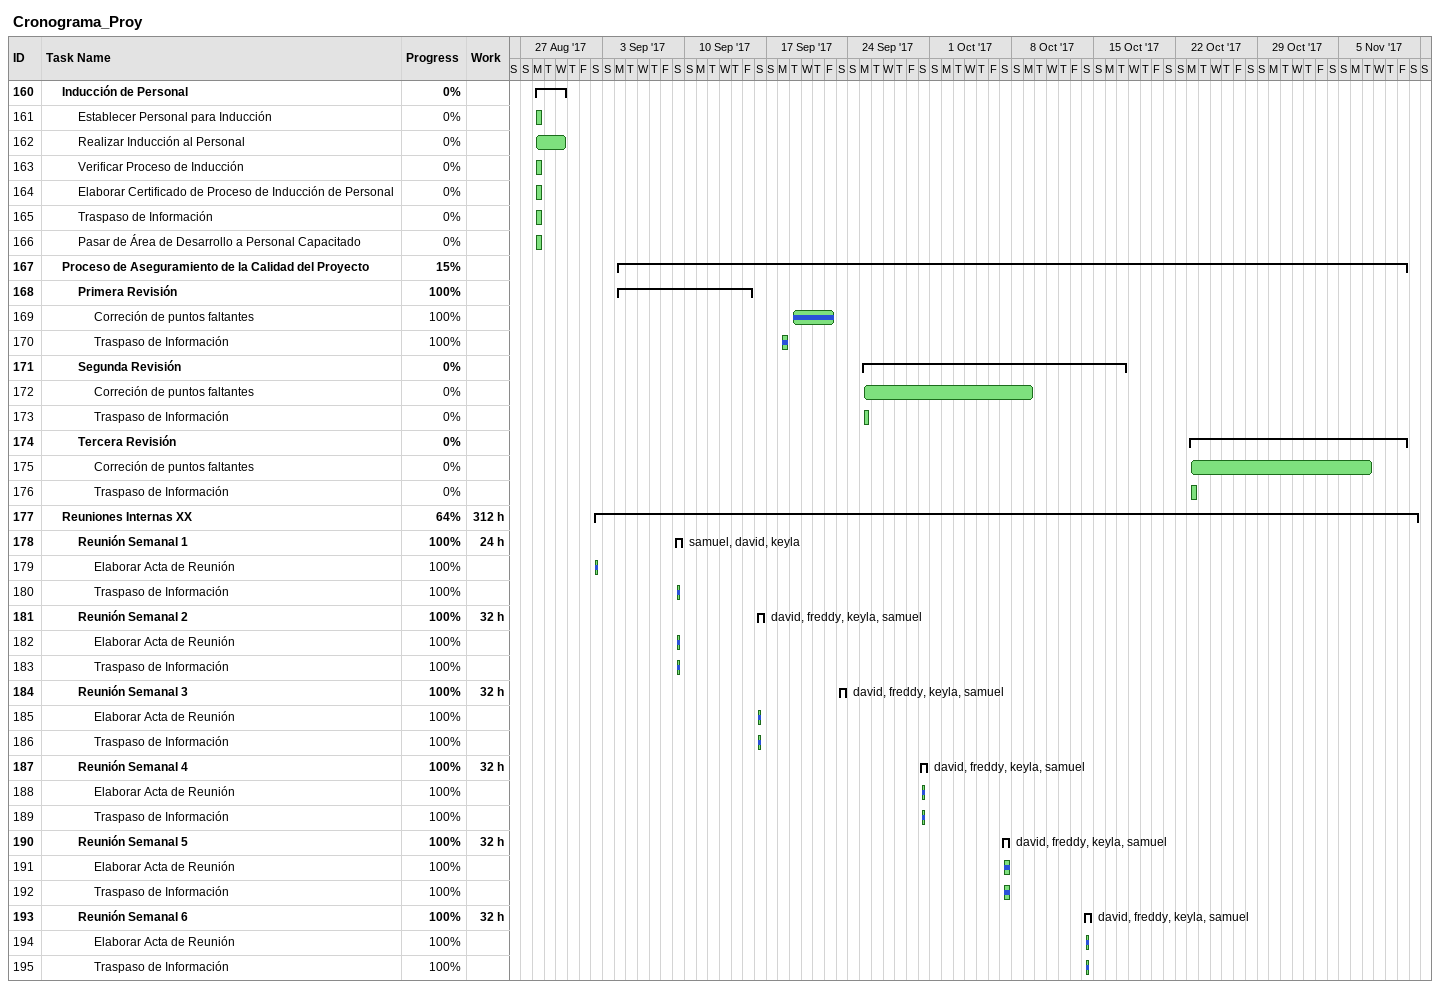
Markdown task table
Cronograma_Proy

| ID | Level | Task | Start | Finish | Resources | % complete | Work (h) |
|---|---|---|---|---|---|---|---|
| 160 | 2 | **Inducción de Personal** | 2017-08-28 | 2017-08-30 |  | 0 |  |
| 161 | 3 | Establecer Personal para Inducción | 2017-08-28 | 2017-08-28 |  | 0 |  |
| 162 | 3 | Realizar Inducción al Personal | 2017-08-28 | 2017-08-30 |  | 0 |  |
| 163 | 3 | Verificar Proceso de Inducción | 2017-08-28 | 2017-08-28 |  | 0 |  |
| 164 | 3 | Elaborar Certificado de Proceso de Inducción de Personal | 2017-08-28 | 2017-08-28 |  | 0 |  |
| 165 | 3 | Traspaso de Información | 2017-08-28 | 2017-08-28 |  | 0 |  |
| 166 | 3 | Pasar de Área de Desarrollo a Personal Capacitado | 2017-08-28 | 2017-08-28 |  | 0 |  |
| 167 | 2 | **Proceso de Aseguramiento de la Calidad del Proyecto** | 2017-09-04 | 2017-11-10 |  | 15 |  |
| 168 | 3 | **Primera Revisión** | 2017-09-04 | 2017-09-15 |  | 100 |  |
| 169 | 4 | Correción de puntos faltantes | 2017-09-19 | 2017-09-22 |  | 100 |  |
| 170 | 4 | Traspaso de Información | 2017-09-18 | 2017-09-18 |  | 100 |  |
| 171 | 3 | **Segunda Revisión** | 2017-09-25 | 2017-10-17 |  | 0 |  |
| 172 | 4 | Correción de puntos faltantes | 2017-09-25 | 2017-10-09 |  | 0 |  |
| 173 | 4 | Traspaso de Información | 2017-09-25 | 2017-09-25 |  | 0 |  |
| 174 | 3 | **Tercera Revisión** | 2017-10-23 | 2017-11-10 |  | 0 |  |
| 175 | 4 | Correción de puntos faltantes | 2017-10-23 | 2017-11-07 |  | 0 |  |
| 176 | 4 | Traspaso de Información | 2017-10-23 | 2017-10-23 |  | 0 |  |
| 177 | 2 | **Reuniones Internas XX** | 2017-09-02 | 2017-11-11 |  | 64 | 312 |
| 178 | 3 | **Reunión Semanal 1** | 2017-09-09 | 2017-09-09 | samuel, david, keyla | 100 | 24 |
| 179 | 4 | Elaborar Acta de Reunión | 2017-09-02 | 2017-09-02 |  | 100 |  |
| 180 | 4 | Traspaso de Información | 2017-09-09 | 2017-09-09 |  | 100 |  |
| 181 | 3 | **Reunión Semanal 2** | 2017-09-16 | 2017-09-16 | david, freddy, keyla, samuel | 100 | 32 |
| 182 | 4 | Elaborar Acta de Reunión | 2017-09-09 | 2017-09-09 |  | 100 |  |
| 183 | 4 | Traspaso de Información | 2017-09-09 | 2017-09-09 |  | 100 |  |
| 184 | 3 | **Reunión Semanal 3** | 2017-09-23 | 2017-09-23 | david, freddy, keyla, samuel | 100 | 32 |
| 185 | 4 | Elaborar Acta de Reunión | 2017-09-16 | 2017-09-16 |  | 100 |  |
| 186 | 4 | Traspaso de Información | 2017-09-16 | 2017-09-16 |  | 100 |  |
| 187 | 3 | **Reunión Semanal 4** | 2017-09-30 | 2017-09-30 | david, freddy, keyla, samuel | 100 | 32 |
| 188 | 4 | Elaborar Acta de Reunión | 2017-09-30 | 2017-09-30 |  | 100 |  |
| 189 | 4 | Traspaso de Información | 2017-09-30 | 2017-09-30 |  | 100 |  |
| 190 | 3 | **Reunión Semanal 5** | 2017-10-07 | 2017-10-07 | david, freddy, keyla, samuel | 100 | 32 |
| 191 | 4 | Elaborar Acta de Reunión | 2017-10-07 | 2017-10-07 |  | 100 |  |
| 192 | 4 | Traspaso de Información | 2017-10-07 | 2017-10-07 |  | 100 |  |
| 193 | 3 | **Reunión Semanal 6** | 2017-10-14 | 2017-10-14 | david, freddy, keyla, samuel | 100 | 32 |
| 194 | 4 | Elaborar Acta de Reunión | 2017-10-14 | 2017-10-14 |  | 100 |  |
| 195 | 4 | Traspaso de Información | 2017-10-14 | 2017-10-14 |  | 100 |  |
